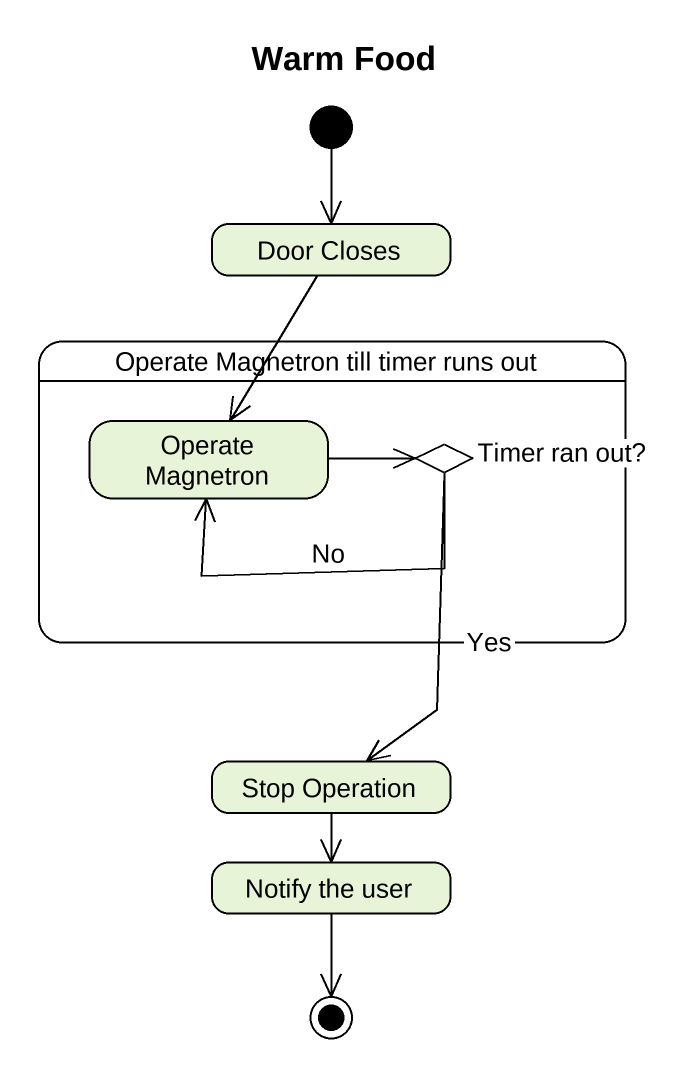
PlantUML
@startuml
title Warm Food
hide empty description
state "Door Closes" as Door_Closes
state "Operate Magnetron till timer runs out" as Operate_Magnetron_till {
  state "Operate Magnetron" as Operate_Magnetron
  state "Timer ran out?" as Timer_ran_out <<choice>>
}
state "Stop Operation" as Stop_Operation
state "Notify the user" as Notify_the_user
[*] --> Door_Closes
Door_Closes --> Operate_Magnetron
Operate_Magnetron -right-> Timer_ran_out
Timer_ran_out -left-> Operate_Magnetron : No
Timer_ran_out --> Stop_Operation : Yes
Stop_Operation --> Notify_the_user
Notify_the_user --> [*]
@enduml
